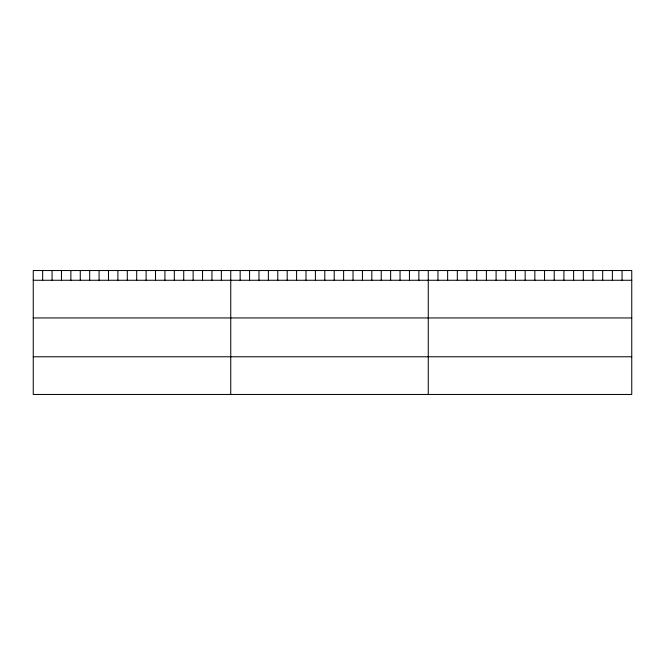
<?xml version="1.0" encoding="UTF-8"?>
<svg xmlns="http://www.w3.org/2000/svg" width="665" height="665" viewBox="0 0 665 665"><rect width="100%" height="100%" fill="white"/><g stroke="black" fill="none" stroke-linecap="round" stroke-linejoin="round"><path stroke-width="1" d="M631.75 280.264L631.75 394.461L33.25 394.461L33.25 270.539L631.75 270.539L631.75 280.264L33.25 280.264M33.25 317.945L631.75 317.945M33.25 356.773L631.75 356.773M622.058 270.539L622.058 280.264M612.374 270.539L612.374 280.264M602.681 270.539L602.681 280.264M592.989 270.539L592.989 280.264M583.296 270.539L583.296 280.264M573.612 270.539L573.612 280.264M563.92 270.539L563.92 280.264M554.228 270.539L554.228 280.264M544.544 270.539L544.544 280.264M534.851 270.539L534.851 280.264M525.159 270.539L525.159 280.264M515.466 270.539L515.466 280.264M505.782 270.539L505.782 280.264M496.09 270.539L496.09 280.264M486.398 270.539L486.398 280.264M476.714 270.539L476.714 280.264M467.021 270.539L467.021 280.264M457.329 270.539L457.329 280.264M447.636 270.539L447.636 280.264M437.952 270.539L437.952 280.264M428.26 270.539L428.26 394.461M418.859 270.539L418.859 280.264M409.449 270.539L409.449 280.264M400.047 270.539L400.047 280.264M390.638 270.539L390.638 280.264M381.236 270.539L381.236 280.264M371.826 270.539L371.826 280.264M362.425 270.539L362.425 280.264M353.024 270.539L353.024 280.264M343.614 270.539L343.614 280.264M334.212 270.539L334.212 280.264M324.803 270.539L324.803 280.264M315.401 270.539L315.401 280.264M305.991 270.539L305.991 280.264M296.59 270.539L296.59 280.264M287.189 270.539L287.189 280.264M277.779 270.539L277.779 280.264M268.377 270.539L268.377 280.264M258.968 270.539L258.968 280.264M249.566 270.539L249.566 280.264M240.156 270.539L240.156 280.264M230.755 270.539L230.755 394.461M221.354 270.539L221.354 280.264M211.944 270.539L211.944 280.264M202.542 270.539L202.542 280.264M193.133 270.539L193.133 280.264M183.731 270.539L183.731 280.264M174.321 270.539L174.321 280.264M164.92 270.539L164.92 280.264M155.519 270.539L155.519 280.264M146.109 270.539L146.109 280.264M136.707 270.539L136.707 280.264M127.298 270.539L127.298 280.264M117.896 270.539L117.896 280.264M108.486 270.539L108.486 280.264M99.085 270.539L99.085 280.264M89.684 270.539L89.684 280.264M80.274 270.539L80.274 280.264M70.872 270.539L70.872 280.264M61.463 270.539L61.463 280.264M52.061 270.539L52.061 280.264M42.651 270.539L42.651 280.264"/></g></svg>
